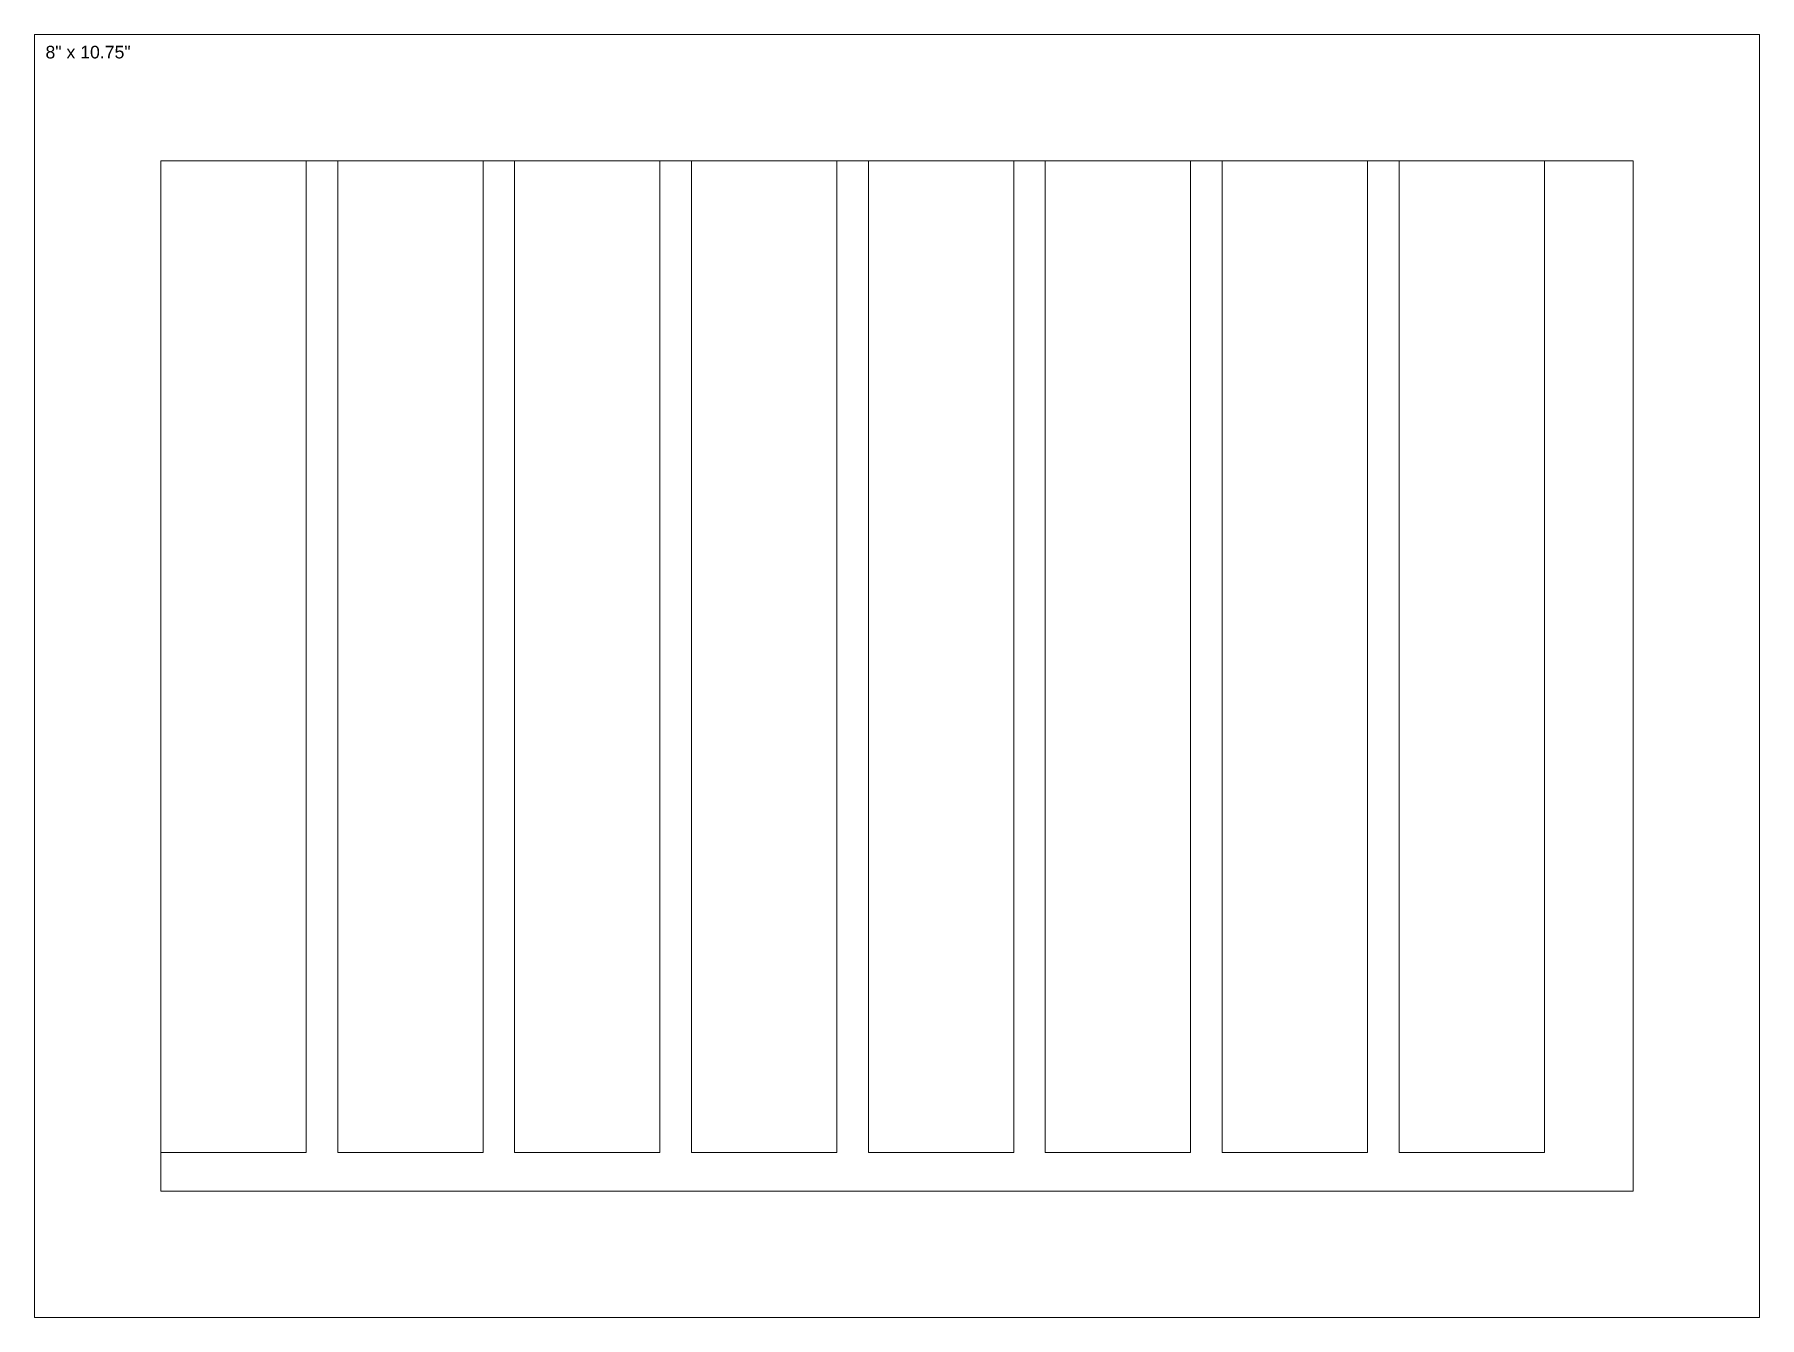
# Model space of a CAD drawing. Header units: millimetres. Extents: x 0 to 273, y 0 to 203.
import ezdxf

# ---------------------------------------------------------------- set-up
doc = ezdxf.new("R2010")
doc.units = ezdxf.units.MM
doc.layers.add('3. Cut (Vector)', color=1, linetype='Continuous', lineweight=5, true_color=0xff0000)
doc.layers.add('4. NP Layout & Text', color=3, linetype='Continuous', lineweight=13, true_color=0x00ff00)
doc.layers.add('5. NP Material Boundary', color=7, linetype='Continuous', lineweight=13)
doc.styles.add('textstyle25', font='')
doc.styles.get('textstyle25').set_extended_font_data('Times New Roman')

# ---------------------------------------------------------------- blocks, each defined once
blk = doc.blocks.new('8x10.75-in')
at = {"layer": '5. NP Material Boundary'}
for p, q in [((273.05, 203.2), (0, 203.2)), ((0, 203.2), (0, 0)), ((273.05, 203.2), (273.05, 0)), ((0, 0), (273.05, 0))]:
    blk.add_line(p, q, dxfattribs=at)
at = {"layer": '4. NP Layout & Text', "insert": (1.74, 200.39), "char_height": 2, "attachment_point": 4, "style": 'textstyle25'}
blk.add_mtext('\\fArial|b0|i0|c0|p0;8" x 10.75"', dxfattribs=at)

msp = doc.modelspace()

# ---------------------------------------------------------------- linework, layer by layer
at = {"layer": '3. Cut (Vector)'}
for p, q in [((43, 183.2), (20, 183.2)), ((20, 183.2), (20, 26.12)), ((43, 26.12), (43, 183.2)), ((71, 183.2), (48, 183.2)), ((48, 183.2), (48, 26.12)), ((71, 26.12), (71, 183.2)), ((99, 183.2), (76, 183.2)), ((76, 183.2), (76, 26.12)), ((99, 26.12), (99, 183.2)), ((127, 183.2), (104, 183.2)), ((104, 183.2), (104, 26.12)), ((127, 26.12), (127, 183.2)), ((155, 183.2), (132, 183.2)), ((132, 183.2), (132, 26.12)), ((155, 26.12), (155, 183.2)), ((183, 183.2), (160, 183.2)), ((160, 183.2), (160, 26.12)), ((183, 26.12), (183, 183.2)), ((211, 183.2), (188, 183.2)), ((188, 183.2), (188, 26.12)), ((211, 26.12), (211, 183.2)), ((239, 183.2), (216, 183.2)), ((216, 183.2), (216, 26.12)), ((239, 26.12), (239, 183.2)), ((20, 26.12), (43, 26.12)), ((48, 26.12), (71, 26.12)), ((76, 26.12), (99, 26.12)), ((104, 26.12), (127, 26.12)), ((132, 26.12), (155, 26.12)), ((160, 26.12), (183, 26.12)), ((188, 26.12), (211, 26.12)), ((216, 26.12), (239, 26.12))]:
    msp.add_line(p, q, dxfattribs=at)
at = {"layer": '4. NP Layout & Text'}
for p, q in [((253.05, 183.2), (20, 183.2)), ((20, 183.2), (20, 20)), ((253.05, 183.2), (253.05, 20)), ((20, 20), (253.05, 20))]:
    msp.add_line(p, q, dxfattribs=at)

# ---------------------------------------------------------------- block references
at = {"layer": '5. NP Material Boundary'}
msp.add_blockref('8x10.75-in', (0, 0), dxfattribs=at)

doc.saveas('drawing.dxf')
